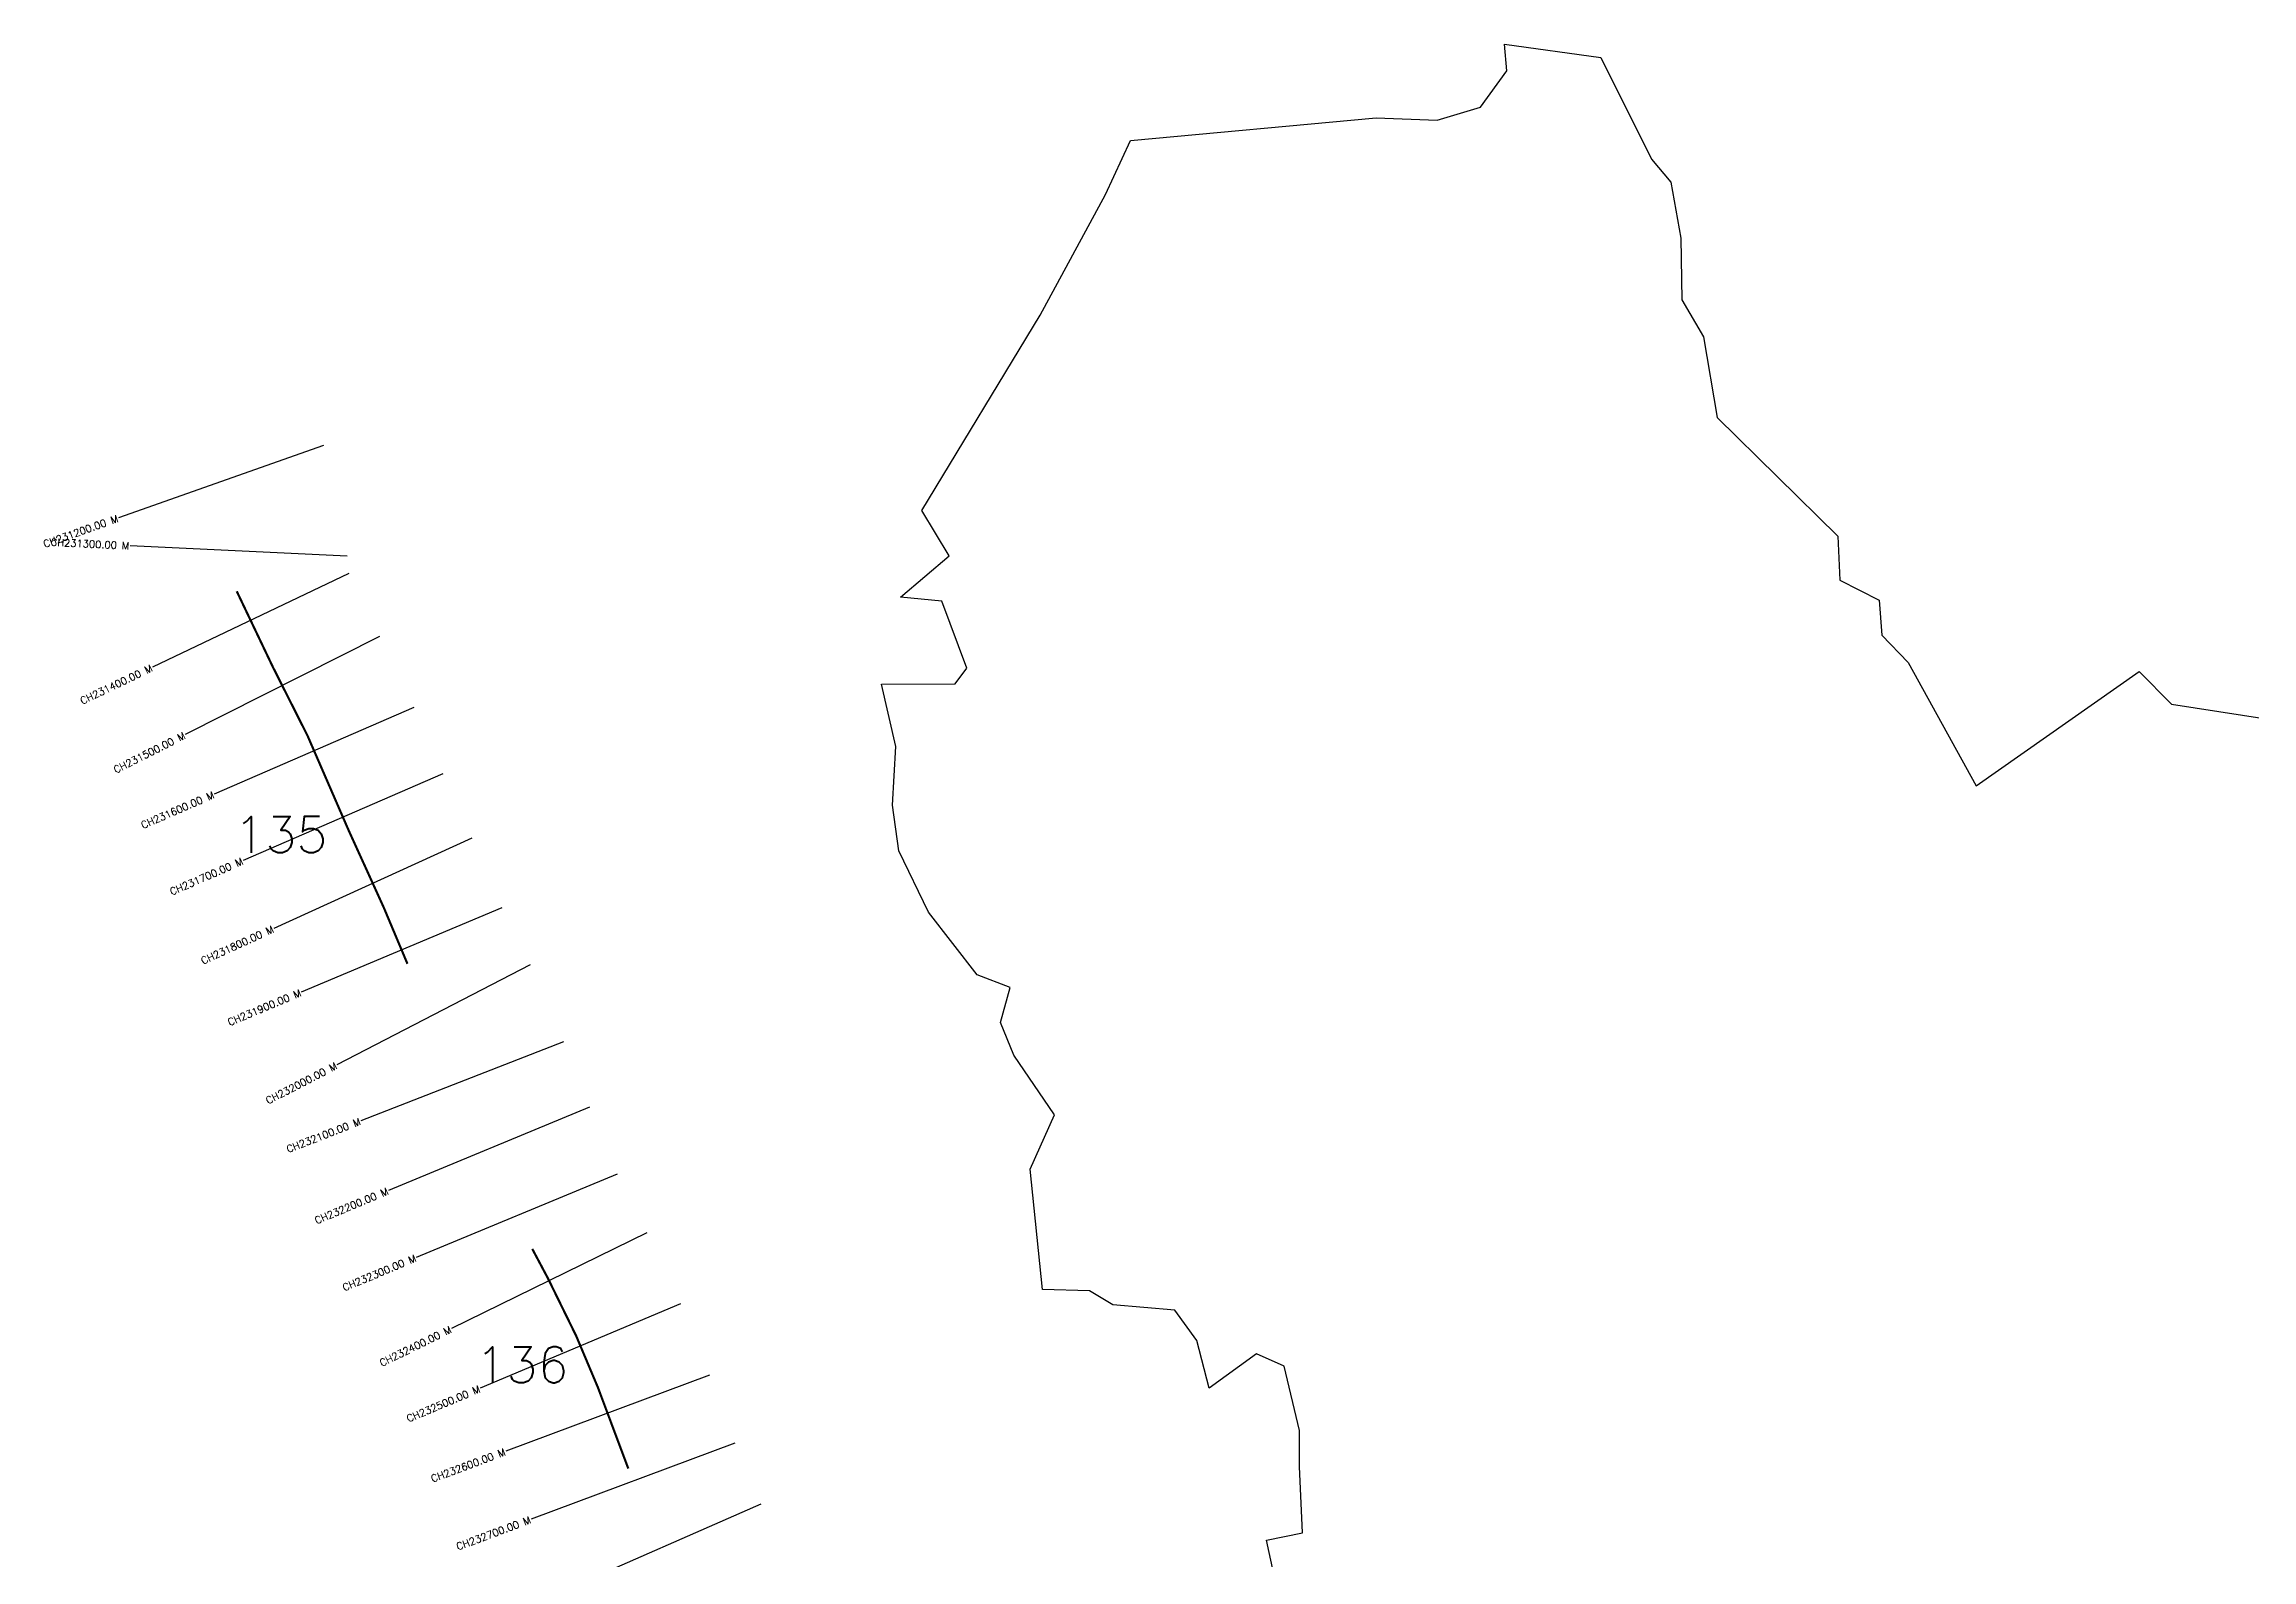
# Model space of a CAD drawing. Header units: metres. Extents: x 279091 to 285181, y 2051855 to 2056443.
# Drawn here: x 279091 to 282136, y 2054353 to 2056443 of the extents above; entities that cross this region are included whole.
import ezdxf
from ezdxf.enums import TextEntityAlignment as Align

# ---------------------------------------------------------------- set-up
doc = ezdxf.new("R2010")
doc.units = ezdxf.units.M
doc.header["$MEASUREMENT"] = 0
for name, color, linetype in [('ARTIFICIALLY PROTECTED', 4, 'Continuous'), ('CS', 134, 'Continuous'), ('CSMark', 6, 'Continuous'), ('village', 3, 'Continuous')]:
    doc.layers.add(name, color=color, linetype=linetype)
doc.styles.get("Standard").update_dxf_attribs({"font": 'simplex.shx'})

msp = doc.modelspace()

# ---------------------------------------------------------------- linework, layer by layer
at = {"layer": 'ARTIFICIALLY PROTECTED', "const_width": 3, "flags": 128}
for points in [[(279357, 2055688.8), (279406.9, 2055584.2), (279454.6, 2055489.7), (279511.2, 2055359.4), (279559.8, 2055252.6), (279592.4, 2055175.1)], [(279764.6, 2054781.9), (279786.2, 2054741.3), (279825.1, 2054662), (279855, 2054591.1), (279897, 2054479)]]:
    msp.add_lwpolyline(points, dxfattribs=at)
at = {"layer": 'CS'}
for p, q in [((279476.6, 2055890), (279193.8, 2055789.9)), ((279509.4, 2055737.3), (279209.8, 2055751.4)), ((279511.5, 2055713.4), (279240.7, 2055584.2)), ((279553.7, 2055626.4), (279285.8, 2055491.2)), ((279601.2, 2055528.7), (279326, 2055409.2)), ((279641, 2055436.9), (279365.8, 2055317.5)), ((279681.1, 2055348.2), (279408, 2055224)), ((279722.5, 2055252.4), (279446, 2055136.2)), ((279761.6, 2055173.5), (279495.1, 2055035.7)), ((279807.8, 2055067.3), (279528.1, 2054958.6)), ((279843.3, 2054977.5), (279566.2, 2054862.5)), ((279881.6, 2054885.1), (279604.6, 2054770.1)), ((279922.4, 2054804.3), (279653.1, 2054672.1)), ((279969.2, 2054706.4), (279692.8, 2054589.8)), ((280008.9, 2054607.9), (279727.9, 2054502.8)), ((280043.9, 2054514.2), (279762.9, 2054409.2)), ((280080, 2054429.9), (279805.2, 2054309.5))]:
    msp.add_line(p, q, dxfattribs=at)
at = {"layer": 'village', "color": 6}
msp.add_polyline3d([(280798.7, 2054280.6, 0), (280777.2, 2054380.2, 0), (280827, 2054390.5, 0), (280822.7, 2054481.8, 0), (280822.6, 2054531.4, 0), (280801.4, 2054620.4, 0), (280763.3, 2054637.3, 0), (280698.2, 2054589.7, 0), (280681.2, 2054655.5, 0), (280650.6, 2054697.6, 0), (280565.2, 2054704.9, 0), (280533.1, 2054724.1, 0), (280468.4, 2054725.9, 0), (280451.3, 2054892, 0), (280484.7, 2054966.9, 0), (280428.7, 2055049.2, 0), (280410.1, 2055094.3, 0), (280423.5, 2055142.6, 0), (280378, 2055159.9, 0), (280311.2, 2055246.3, 0), (280269.9, 2055330.9, 0), (280261.6, 2055393.7, 0), (280266.2, 2055474.8, 0), (280246.1, 2055560.7, 0), (280347.6, 2055561, 0), (280363.8, 2055583, 0), (280329.5, 2055675, 0), (280272.5, 2055680.9, 0), (280339.6, 2055737.7, 0), (280301.6, 2055800.1, 0), (280464.8, 2056069.8, 0), (280555, 2056235.8, 0), (280589.6, 2056310.3, 0), (280928.2, 2056341.8, 0), (281012.4, 2056338.3, 0), (281072.1, 2056356.5, 0), (281108.7, 2056406.5, 0), (281105.4, 2056443.3, 0), (281238.2, 2056424.8, 0), (281308.2, 2056284.8, 0), (281334.7, 2056253.1, 0), (281348.6, 2056175.7, 0), (281349.9, 2056090.8, 0), (281379.9, 2056039.7, 0), (281398.5, 2055928.5, 0), (281565.3, 2055764.9, 0), (281568.1, 2055704, 0), (281622.1, 2055676.4, 0), (281626, 2055628.5, 0), (281662.2, 2055590.6, 0), (281756.1, 2055420.4, 0), (281980.9, 2055578.1, 0), (282025.1, 2055533, 0), (282253.7, 2055497.9, 0)], dxfattribs=at)

# ---------------------------------------------------------------- texts
at = {"char_height": 50, "attachment_point": 1}
for s, insert in [('135', (279353.5, 2055378.3)), ('136', (279686.1, 2054647.1))]:
    msp.add_mtext_dynamic_manual_height_columns(s, width=84.374, gutter_width=1, heights=[74.2], dxfattribs=dict(at, insert=insert))
at = {"layer": 'CSMark'}
for s, rotation, p in [('CH231200.00 M', 19.4837, (279192.9, 2055789.6)), ('CH231300.00 M', 357.3054, (279208.8, 2055751.5)), ('CH231400.00 M', 25.5121, (279239.8, 2055583.7)), ('CH231500.00 M', 26.7823, (279285, 2055490.7)), ('CH231600.00 M', 23.4622, (279325.1, 2055408.8)), ('CH231700.00 M', 23.4622, (279364.9, 2055317.1)), ('CH231800.00 M', 24.4588, (279407.1, 2055223.5)), ('CH231900.00 M', 22.803, (279445.1, 2055135.8)), ('CH232000.00 M', 27.3482, (279494.3, 2055035.3)), ('CH232100.00 M', 21.2358, (279527.2, 2054958.2)), ('CH232200.00 M', 22.5405, (279565.3, 2054862.1)), ('CH232300.00 M', 22.5405, (279603.6, 2054769.7)), ('CH232400.00 M', 26.1576, (279652.2, 2054671.6)), ('CH232500.00 M', 22.8616, (279691.9, 2054589.4)), ('CH232600.00 M', 20.5031, (279727, 2054502.5)), ('CH232700.00 M', 20.5031, (279762, 2054408.8))]:
    msp.add_text(s, height=10, rotation=rotation, dxfattribs=at).set_placement(p, align=Align.MIDDLE_RIGHT)

doc.saveas('drawing.dxf')
